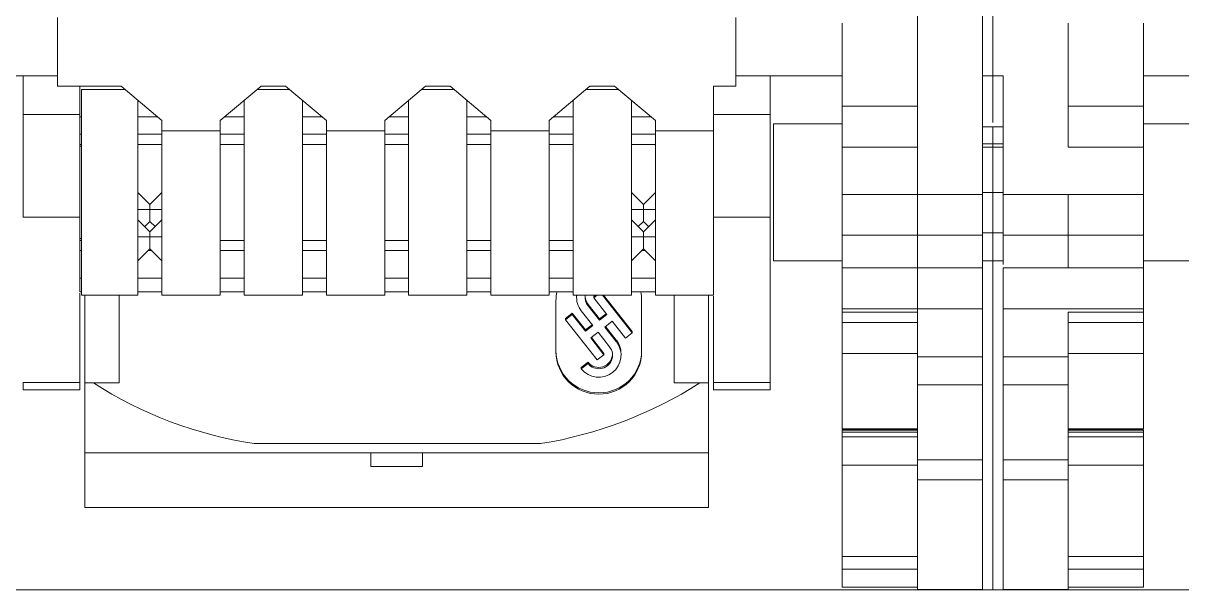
# Model space of a CAD drawing. Header units: millimetres. Extents: x 41350 to 54029, y 25852 to 34717.
# Drawn here: x 46988.52 to 47022.33, y 33420.9 to 33437.44 of the extents above; entities that cross this region are included whole.
import ezdxf

# ---------------------------------------------------------------- set-up
doc = ezdxf.new("R2010")
doc.units = ezdxf.units.MM
doc.set_wipeout_variables(frame=1)
doc.layers.add('! NO PLOT !', color=7, linetype='Continuous', true_color=0xff75dd, plot=False)
doc.layers.add('004-PI-DIN Šina', color=3, linetype='Continuous')
doc.layers.add('SI-ORMAR-Oprema', color=30, linetype='Continuous', lineweight=5)

# ---------------------------------------------------------------- blocks, each defined once
blk = doc.blocks.new('*U554')
at = {"layer": '004-PI-DIN Šina'}
for p, q in [((45.323, -67.987), (-241.3, -67.987)), ((-241.3, -68.487), (45.323, -68.487)), ((45.323, -68.535), (-241.3, -68.535)), ((45.323, -68.808), (-241.3, -68.808)), ((-241.3, -68.982), (45.323, -68.982)), ((45.323, -70.733), (-241.3, -70.733)), ((45.323, -70.842), (-241.3, -70.842)), ((45.323, -70.844), (-241.3, -70.844)), ((45.323, -70.878), (-241.3, -70.878)), ((45.323, -70.986), (-241.3, -70.986)), ((45.323, -70.987), (-241.3, -70.987)), ((45.323, -71.021), (-241.3, -71.021)), ((45.323, -71.129), (-241.3, -71.129)), ((45.323, -71.131), (-241.3, -71.131)), ((45.323, -71.165), (-241.3, -71.165)), ((45.323, -71.273), (-241.3, -71.273)), ((45.323, -71.274), (-241.3, -71.274)), ((45.323, -71.308), (-241.3, -71.308)), ((45.323, -71.416), (-241.3, -71.416)), ((45.323, -71.418), (-241.3, -71.418)), ((45.323, -71.452), (-241.3, -71.452)), ((45.323, -71.56), (-241.3, -71.56)), ((45.323, -71.562), (-241.3, -71.562)), ((45.323, -71.595), (-241.3, -71.595)), ((45.323, -71.703), (-241.3, -71.703)), ((45.323, -71.705), (-241.3, -71.705)), ((45.323, -71.739), (-241.3, -71.739)), ((45.323, -71.847), (-241.3, -71.847)), ((45.323, -71.849), (-241.3, -71.849)), ((45.323, -71.883), (-241.3, -71.883)), ((45.323, -72.107), (-241.3, -72.107)), ((45.323, -72.38), (-241.3, -72.38)), ((45.323, -72.492), (-241.3, -72.492)), ((45.323, -72.628), (-241.3, -72.628)), ((45.323, -73.62), (-241.3, -73.62))]:
    blk.add_line(p, q, dxfattribs=at)
blk = doc.blocks.new('6ES7522-1BL01-0AB0')
blk.add_wipeout([(-17.4, 69.029), (17.4, 69.029), (17.4, -77.971), (-17.4, -77.971)]).dxf.layer = 'SI-ORMAR-Oprema'
at = {"layer": 'SI-ORMAR-Oprema', "linetype": 'Continuous'}
for p, q in [((-17.4, -58.121), (-17.4, -62.971)), ((-15.2, -65.05), (-15.2, -61.432)), ((-13, -63.85), (-13, -61.432)), ((-17.4, -62.971), (-17.4, -64.333)), ((-17.1, -62.971), (-17.4, -62.971)), ((-17.1, -66.432), (-17.1, -62.971)), ((-9.9, -62.971), (-13, -62.971)), ((-13, -63.85), (-15.2, -63.85)), ((-13, -65.05), (-13, -63.85)), ((-17.1, -64.459), (-17.4, -64.459)), ((-11, -64.371), (-13, -64.371)), ((-17.1, -64.953), (-17.4, -64.953)), ((-13, -65.05), (-15.2, -65.05)), ((-13, -66.432), (-13, -65.05)), ((-17.1, -66.371), (-17.4, -66.371)), ((-13, -66.432), (-15.2, -66.432)), ((-13, -67.62), (-13, -66.432)), ((-17.4, -68.371), (-17.4, -67.553)), ((-17.1, -67.553), (-17.4, -67.553)), ((-13, -67.62), (-15.2, -67.62)), ((-13, -68.572), (-13, -67.62)), ((-17.4, -68.371), (-17.4, -77.971)), ((-17.4, -68.371), (-17.1, -68.371)), ((-17.1, -68.571), (-17.1, -69.771)), ((-13, -68.571), (-15.2, -68.571)), ((-13, -68.371), (-11, -68.371)), ((-13, -68.571), (-13, -69.771)), ((-17.1, -71.173), (-17.1, -69.771)), ((-13, -69.771), (-17.1, -69.771)), ((-15.2, -71.173), (-15.2, -69.871)), ((-13, -69.871), (-15.2, -69.871)), ((-13, -69.871), (-13, -69.771)), ((-13, -70.171), (-13, -69.871)), ((-13, -70.171), (-15.2, -70.171)), ((-13, -71.07), (-13, -70.171)), ((-17.1, -71.989), (-17.1, -71.173)), ((-15.2, -71.173), (-17.1, -71.173)), ((-13, -71.07), (-15.2, -71.07)), ((-15.2, -71.989), (-15.2, -71.173)), ((-13, -73.271), (-13, -71.07)), ((-17.1, -71.989), (-17.1, -74.176)), ((-15.2, -71.989), (-17.1, -71.989)), ((-15.2, -71.989), (-15.2, -74.176)), ((-15.2, -73.271), (-13, -73.271)), ((-13, -73.3), (-15.2, -73.3)), ((-13, -73.307), (-15.2, -73.307)), ((-13, -73.371), (-15.2, -73.371)), ((-13, -73.307), (-13, -73.3)), ((-13, -73.371), (-13, -73.307)), ((-13, -73.371), (-13, -73.509)), ((-13, -73.509), (-15.2, -73.509)), ((-13, -73.509), (-13, -74.333)), ((-17.1, -74.763), (-17.1, -74.176)), ((-15.2, -74.176), (-17.1, -74.176)), ((-15.2, -74.763), (-15.2, -74.176)), ((-13, -74.333), (-15.2, -74.333)), ((-13, -74.333), (-13, -76.998)), ((-15.2, -74.763), (-17.1, -74.763)), ((-13, -76.998), (-15.2, -76.998)), ((-13, -76.998), (-13, -77.365)), ((-15.2, -77.365), (-15.2, -77.896)), ((-13, -77.365), (-15.2, -77.365)), ((-13, -77.365), (-13, -77.896)), ((-15.459, -77.971), (-17.4, -77.971)), ((-17.1, -77.96), (-15.2, -77.96)), ((-15.2, -77.96), (-17.1, -77.96)), ((15.801, -77.971), (-15.459, -77.971)), ((-15.2, -77.896), (-13, -77.896)), ((-13, -77.896), (-15.2, -77.896)), ((-13, -77.896), (-13, -77.896))]:
    blk.add_line(p, q, dxfattribs=at)
for points, degree in [([(-17.4, -64.459), (-17.4, -64.459), (-17.4, -64.623), (-17.4, -64.953)], 3), ([(-17.4, -64.953), (-17.4, -64.985), (-17.4, -65.018), (-17.4, -65.052)], 3), ([(-17.1, -65.055), (-17.4, -65.055)], 1), ([(-17.1, -67.62), (-17.1, -67.197), (-17.1, -66.786), (-17.1, -66.432)], 3), ([(-15.2, -66.432), (-17.1, -66.432)], 1), ([(-15.2, -66.998), (-15.2, -66.799), (-15.2, -66.609), (-15.2, -66.432)], 3), ([(-15.2, -67.462), (-15.2, -67.304), (-15.2, -67.149), (-15.2, -66.998)], 3), ([(-17.1, -68.475), (-17.1, -68.184), (-17.1, -67.888), (-17.1, -67.62)], 3), ([(-15.2, -67.62), (-17.1, -67.62)], 1), ([(-15.2, -67.62), (-15.2, -67.567), (-15.2, -67.514), (-15.2, -67.462)], 3), ([(-15.2, -68.575), (-15.2, -68.251), (-15.2, -67.919), (-15.2, -67.62)], 3), ([(-15.2, -68.571), (-15.833, -68.571), (-16.467, -68.571), (-17.1, -68.571)], 3), ([(-17.1, -77.96), (-17.1, -77.919), (-17.1, -77.628), (-17.1, -76.563), (-17.1, -75.433), (-17.1, -74.763)], 3), ([(-15.2, -77.96), (-15.2, -77.948), (-15.2, -77.926), (-15.2, -77.896)], 3)]:
    blk.add_open_spline(points, degree=degree, dxfattribs=at)
for points, knots in [([(-17.4, -65.055), (-17.4, -65.191), (-17.4, -65.348), (-17.4, -65.712), (-17.4, -65.928), (-17.4, -66.221), (-17.4, -66.296), (-17.4, -66.371)], [0, 0, 0, 0, 0.390088, 0.390088, 0.846458, 0.846458, 1, 1, 1, 1]), ([(-17.4, -66.371), (-17.4, -66.564), (-17.4, -66.76), (-17.4, -67.161), (-17.4, -67.369), (-17.4, -67.553)], [0, 0, 0, 0, 0.463629, 0.463629, 1, 1, 1, 1]), ([(-15.2, -77.365), (-15.2, -77.131), (-15.2, -76.453), (-15.2, -75.433), (-15.2, -74.763)], [0, 0, 0, 0, 0.445928, 1, 1, 1, 1])]:
    blk.add_open_spline(points, degree=3, knots=knots, dxfattribs=at)
blk = doc.blocks.new('6ES7521-1BL00-0AB0')
blk.add_wipeout([(-17.4, 69.029), (17.4, 69.029), (17.4, -77.971), (-17.4, -77.971)]).dxf.layer = 'SI-ORMAR-Oprema'
blk.add_wipeout([(-17.4, 69.029), (17.4, 69.029), (17.4, -77.971), (-17.4, -77.971)]).dxf.layer = 'SI-ORMAR-Oprema'
at = {"layer": 'SI-ORMAR-Oprema'}
for p, q in [((15.2, -10.221), (15.2, -74.176)), ((17.1, -10.221), (17.1, -74.176)), ((17.4, -58.121), (17.4, -62.971)), ((-9.9, -63.271), (-9.9, -61.263)), ((9.9, -63.271), (9.9, -61.263)), ((13, -63.85), (13, -61.432)), ((15.2, -65.05), (15.2, -61.432)), ((-9.9, -62.971), (-13, -62.971)), ((-10.9, -62.971), (-10.9, -64.1)), ((9.9, -62.971), (13, -62.971)), ((10.9, -62.971), (10.9, -64.1)), ((17.1, -66.432), (17.1, -62.971)), ((17.4, -62.971), (17.1, -62.971)), ((17.4, -62.971), (17.4, -64.333)), ((-9.9, -63.271), (-8.042, -63.271)), ((-9.25, -63.271), (-9.25, -64.167)), ((-9.2, -69.371), (-9.2, -63.371)), ((-7.923, -63.371), (-9.2, -63.371)), ((-8.042, -63.271), (-6.85, -64.271)), ((-5.15, -64.271), (-3.958, -63.271)), ((-3.123, -63.371), (-4.077, -63.371)), ((-3.958, -63.271), (-3.242, -63.271)), ((-3.242, -63.271), (-2.05, -64.271)), ((-0.35, -64.271), (0.842, -63.271)), ((1.677, -63.371), (0.723, -63.371)), ((0.842, -63.271), (1.558, -63.271)), ((1.558, -63.271), (2.75, -64.271)), ((4.45, -64.271), (5.642, -63.271)), ((6.477, -63.371), (5.523, -63.371)), ((5.642, -63.271), (6.358, -63.271)), ((6.358, -63.271), (7.55, -64.271)), ((9.25, -63.271), (9.25, -64.571)), ((9.9, -63.271), (9.25, -63.271)), ((-7.55, -69.371), (-7.55, -63.684)), ((-4.45, -69.371), (-4.45, -63.684)), ((-2.75, -69.371), (-2.75, -63.684)), ((0.35, -69.371), (0.35, -63.684)), ((2.05, -69.371), (2.05, -63.684)), ((5.15, -69.371), (5.15, -63.684)), ((6.85, -69.371), (6.85, -63.684)), ((13, -65.05), (13, -63.85)), ((15.2, -63.85), (13, -63.85)), ((-10.9, -64.1), (-10.9, -67.096)), ((-9.25, -64.1), (-10.9, -64.1)), ((-9.25, -64.671), (-9.25, -64.167)), ((-9.2, -64.167), (-9.25, -64.167)), ((-6.974, -64.167), (-7.55, -64.167)), ((-4.45, -64.167), (-5.026, -64.167)), ((-2.174, -64.167), (-2.75, -64.167)), ((0.35, -64.167), (-0.226, -64.167)), ((2.626, -64.167), (2.05, -64.167)), ((5.15, -64.167), (4.574, -64.167)), ((7.426, -64.167), (6.85, -64.167)), ((9.25, -64.1), (10.9, -64.1)), ((10.9, -64.1), (10.9, -67.096)), ((-6.85, -64.271), (-6.85, -64.571)), ((-6.85, -69.371), (-6.85, -64.571)), ((-5.15, -64.571), (-6.85, -64.571)), ((-5.15, -64.571), (-5.15, -64.271)), ((-5.15, -69.371), (-5.15, -64.571)), ((-2.05, -64.271), (-2.05, -64.571)), ((-2.05, -69.371), (-2.05, -64.571)), ((-0.35, -64.571), (-2.05, -64.571)), ((-0.35, -64.571), (-0.35, -64.271)), ((-0.35, -69.371), (-0.35, -64.571)), ((2.75, -64.271), (2.75, -64.571)), ((2.75, -69.371), (2.75, -64.571)), ((4.45, -64.571), (2.75, -64.571)), ((4.45, -64.571), (4.45, -64.271)), ((4.45, -69.371), (4.45, -64.571)), ((7.55, -64.271), (7.55, -64.571)), ((7.55, -69.371), (7.55, -64.571)), ((9.25, -64.571), (7.55, -64.571)), ((9.25, -69.371), (9.25, -64.571)), ((11, -64.371), (11, -67.786)), ((13, -64.371), (11, -64.371)), ((17.4, -64.459), (17.1, -64.459)), ((-9.25, -64.971), (-9.25, -64.671)), ((-9.2, -64.671), (-9.25, -64.671)), ((-6.85, -64.671), (-7.55, -64.671)), ((-4.45, -64.671), (-5.15, -64.671)), ((-2.05, -64.671), (-2.75, -64.671)), ((0.35, -64.671), (-0.35, -64.671)), ((2.75, -64.671), (2.05, -64.671)), ((5.15, -64.671), (4.45, -64.671)), ((7.55, -64.671), (6.85, -64.671)), ((-9.25, -64.971), (-9.25, -65.021)), ((-9.25, -64.971), (-9.2, -64.971)), ((-9.25, -65.021), (-9.25, -67.721)), ((-9.2, -65.021), (-9.25, -65.021)), ((-7.55, -64.971), (-6.85, -64.971)), ((-5.15, -64.971), (-4.45, -64.971)), ((-2.75, -64.971), (-2.05, -64.971)), ((-0.35, -64.971), (0.35, -64.971)), ((2.05, -64.971), (2.75, -64.971)), ((4.45, -64.971), (5.15, -64.971)), ((6.85, -64.971), (7.55, -64.971)), ((13, -66.432), (13, -65.05)), ((13, -65.05), (15.2, -65.05)), ((17.1, -64.953), (17.4, -64.953)), ((-7.2, -66.721), (-7.55, -66.371)), ((-7.2, -66.721), (-6.85, -66.371)), ((7.2, -66.721), (6.85, -66.371)), ((7.2, -66.721), (7.55, -66.371)), ((13, -67.62), (13, -66.432)), ((13, -66.432), (15.2, -66.432)), ((17.1, -66.371), (17.4, -66.371)), ((-7.2, -66.871), (-7.55, -66.871)), ((-7.2, -66.871), (-7.2, -66.721)), ((-7.2, -66.871), (-7.2, -67.221)), ((-7.2, -66.871), (-6.85, -66.871)), ((7.2, -66.871), (6.85, -66.871)), ((7.2, -66.871), (7.2, -66.721)), ((7.2, -66.871), (7.2, -67.221)), ((7.2, -66.871), (7.55, -66.871)), ((-9.25, -67.096), (-10.9, -67.096)), ((-7.2, -67.521), (-7.55, -67.171)), ((-7.35, -67.371), (-7.2, -67.221)), ((-7.2, -67.521), (-6.85, -67.171)), ((-7.2, -67.221), (-7.05, -67.371)), ((7.2, -67.521), (6.85, -67.171)), ((7.05, -67.371), (7.2, -67.221)), ((7.2, -67.521), (7.55, -67.171)), ((7.2, -67.221), (7.35, -67.371)), ((9.25, -67.096), (10.9, -67.096)), ((-7.2, -67.521), (-7.2, -67.671)), ((7.2, -67.521), (7.2, -67.671)), ((13, -68.572), (13, -67.62)), ((13, -67.62), (15.2, -67.62)), ((17.1, -67.553), (17.4, -67.553)), ((17.4, -68.371), (17.4, -67.553)), ((-9.25, -67.721), (-9.25, -67.771)), ((-9.25, -67.721), (-9.2, -67.721)), ((-9.25, -68.071), (-9.25, -67.771)), ((-9.25, -67.771), (-9.2, -67.771)), ((-7.2, -67.671), (-7.55, -67.671)), ((-7.2, -67.671), (-7.2, -68.021)), ((-7.2, -67.671), (-6.85, -67.671)), ((-5.15, -67.771), (-4.45, -67.771)), ((-2.75, -67.771), (-2.05, -67.771)), ((-0.35, -67.771), (0.35, -67.771)), ((2.05, -67.771), (2.75, -67.771)), ((4.45, -67.771), (5.15, -67.771)), ((7.2, -67.671), (6.85, -67.671)), ((7.2, -67.671), (7.2, -68.021)), ((7.2, -67.671), (7.55, -67.671)), ((11, -67.786), (11, -68.371)), ((-9.25, -68.871), (-9.25, -68.071)), ((-9.2, -68.071), (-9.25, -68.071)), ((-7.55, -68.371), (-7.2, -68.021)), ((-7.15, -68.071), (-7.25, -68.071)), ((-7.2, -68.021), (-6.85, -68.371)), ((-4.45, -68.071), (-5.15, -68.071)), ((-2.05, -68.071), (-2.75, -68.071)), ((0.35, -68.071), (-0.35, -68.071)), ((2.75, -68.071), (2.05, -68.071)), ((5.15, -68.071), (4.45, -68.071)), ((6.85, -68.371), (7.2, -68.021)), ((7.25, -68.071), (7.15, -68.071)), ((7.2, -68.021), (7.55, -68.371)), ((11, -68.371), (13, -68.371)), ((13, -68.571), (13, -69.771)), ((13, -68.571), (15.2, -68.571)), ((17.1, -68.371), (17.4, -68.371)), ((17.1, -68.571), (17.1, -69.771)), ((17.4, -68.371), (17.4, -77.971)), ((-9.25, -69.271), (-9.25, -68.871)), ((-9.2, -68.871), (-9.25, -68.871)), ((-6.85, -68.871), (-7.55, -68.871)), ((-4.45, -68.871), (-5.15, -68.871)), ((-2.05, -68.871), (-2.75, -68.871)), ((0.35, -68.871), (-0.35, -68.871)), ((2.75, -68.871), (2.05, -68.871)), ((5.15, -68.871), (4.45, -68.871)), ((7.55, -68.871), (6.85, -68.871)), ((-9.2, -69.271), (-9.25, -69.271)), ((-6.85, -69.271), (-7.55, -69.271)), ((-4.45, -69.271), (-5.15, -69.271)), ((-2.05, -69.271), (-2.75, -69.271)), ((0.35, -69.271), (-0.35, -69.271)), ((2.75, -69.271), (2.05, -69.271)), ((5.15, -69.271), (4.45, -69.271)), ((7.55, -69.271), (6.85, -69.271)), ((-9.2, -69.371), (-7.55, -69.371)), ((-9.1, -71.931), (-9.1, -69.372)), ((-8.1, -71.931), (-8.1, -69.372)), ((-6.85, -69.371), (-5.15, -69.371)), ((-4.45, -69.371), (-2.75, -69.371)), ((-2.05, -69.371), (-0.35, -69.371)), ((0.35, -69.371), (2.05, -69.371)), ((2.75, -69.371), (4.45, -69.371)), ((4.65, -69.535), (4.65, -71.022)), ((5.15, -69.371), (6.85, -69.371)), ((5.251, -69.396), (5.251, -69.435)), ((5.922, -70.066), (5.586, -69.639)), ((5.586, -69.639), (5.586, -69.679)), ((5.803, -69.371), (5.753, -69.41)), ((5.853, -69.371), (5.753, -69.449)), ((5.753, -69.41), (5.753, -69.449)), ((5.753, -69.449), (6.137, -69.938)), ((6.873, -70.469), (6.009, -69.371)), ((6.873, -70.429), (6.039, -69.371)), ((7.15, -71.022), (7.15, -69.535)), ((7.55, -69.371), (9.25, -69.371)), ((8.1, -69.372), (8.1, -71.931)), ((9.1, -71.931), (9.1, -69.372)), ((5.124, -69.897), (4.927, -70.05)), ((5.124, -69.936), (4.927, -70.089)), ((5.509, -70.386), (5.124, -69.897)), ((5.124, -69.897), (5.124, -69.936)), ((5.509, -70.425), (5.124, -69.936)), ((5.389, -69.831), (5.725, -70.257)), ((5.922, -70.105), (5.586, -69.679)), ((6.118, -69.913), (5.922, -70.066)), ((6.137, -69.938), (5.922, -70.105)), ((13, -69.871), (13, -69.771)), ((13, -69.771), (17.1, -69.771)), ((13, -70.171), (13, -69.871)), ((13, -69.871), (15.2, -69.871)), ((15.2, -71.173), (15.2, -69.871)), ((17.1, -71.173), (17.1, -69.771)), ((4.927, -70.05), (4.927, -70.089)), ((4.927, -70.089), (5.85, -71.261)), ((5.705, -70.233), (5.509, -70.386)), ((5.725, -70.257), (5.509, -70.425)), ((5.922, -70.066), (5.922, -70.105)), ((6.075, -70.3), (6.291, -70.133)), ((6.411, -70.726), (6.075, -70.3)), ((6.411, -70.687), (6.095, -70.285)), ((6.291, -70.133), (6.676, -70.621)), ((13, -71.07), (13, -70.171)), ((13, -70.171), (15.2, -70.171)), ((5.509, -70.386), (5.509, -70.425)), ((5.663, -70.62), (5.878, -70.453)), ((6.047, -71.108), (5.663, -70.62)), ((6.047, -71.069), (5.682, -70.605)), ((5.878, -70.453), (6.214, -70.879)), ((6.676, -70.621), (6.873, -70.469)), ((6.873, -70.429), (6.873, -70.469)), ((6.411, -70.687), (6.411, -70.726)), ((5.586, -71.327), (5.389, -71.48)), ((5.586, -71.327), (5.586, -71.366)), ((5.85, -71.261), (6.047, -71.108)), ((6.047, -71.069), (6.047, -71.108)), ((6.549, -71.123), (6.549, -71.083)), ((13, -73.271), (13, -71.07)), ((13, -71.07), (15.2, -71.07)), ((15.2, -71.989), (15.2, -71.173)), ((15.2, -71.173), (17.1, -71.173)), ((17.1, -71.989), (17.1, -71.173)), ((5.586, -71.366), (5.389, -71.519)), ((5.389, -71.48), (5.389, -71.519)), ((-10.9, -72.138), (-10.9, -71.921)), ((-9.25, -71.921), (-10.9, -71.921)), ((-9.25, -72.138), (-9.25, -71.921)), ((-9.1, -71.932), (-9.1, -71.931)), ((-9.1, -71.931), (-8.1, -71.931)), ((-9.1, -73.971), (-9.1, -71.932)), ((-9.1, -71.932), (-8.849, -71.932)), ((-8.849, -71.932), (-8.1, -71.932)), ((-8.1, -71.932), (-8.1, -71.931)), ((8.1, -71.931), (8.1, -71.932)), ((8.1, -71.931), (9.1, -71.931)), ((8.1, -71.932), (8.849, -71.932)), ((8.849, -71.932), (9.1, -71.932)), ((9.1, -71.932), (9.1, -71.931)), ((9.1, -73.971), (9.1, -71.932)), ((9.25, -72.138), (9.25, -71.921)), ((9.25, -71.921), (10.9, -71.921)), ((10.9, -72.138), (10.9, -71.921)), ((15.2, -71.989), (17.1, -71.989)), ((-10.9, -72.138), (-9.25, -72.138)), ((9.25, -72.138), (10.9, -72.138)), ((13, -73.271), (15.2, -73.271)), ((13, -73.307), (13, -73.3)), ((15.2, -73.3), (13, -73.3)), ((13, -73.371), (13, -73.307)), ((13, -73.307), (15.2, -73.307)), ((13, -73.371), (13, -73.509)), ((13, -73.371), (15.2, -73.371)), ((-4.156, -73.704), (4.199, -73.704)), ((13, -73.509), (13, -74.333)), ((13, -73.509), (15.2, -73.509)), ((-9.1, -75.571), (-9.1, -73.971)), ((-9.1, -73.971), (9.1, -73.971)), ((-0.75, -73.971), (-0.75, -74.376)), ((0.75, -73.971), (0.75, -74.376)), ((9.1, -75.571), (9.1, -73.971)), ((-0.75, -74.376), (0.75, -74.376)), ((13, -74.333), (13, -76.998)), ((13, -74.333), (15.2, -74.333)), ((15.2, -74.763), (15.2, -74.176)), ((15.2, -74.176), (17.1, -74.176)), ((17.1, -74.763), (17.1, -74.176)), ((15.2, -74.763), (17.1, -74.763)), ((-9.1, -75.571), (9.1, -75.571)), ((13, -76.998), (13, -77.365)), ((13, -76.998), (15.2, -76.998)), ((13, -77.365), (13, -77.896)), ((13, -77.365), (15.2, -77.365)), ((15.2, -77.365), (15.2, -77.896)), ((15.801, -77.971), (-15.459, -77.971)), ((13, -77.896), (13, -77.896)), ((13, -77.896), (15.2, -77.896)), ((13, -77.896), (15.2, -77.896)), ((15.2, -77.96), (17.1, -77.96)), ((15.2, -77.96), (17.1, -77.96)), ((17.4, -77.971), (15.801, -77.971))]:
    blk.add_line(p, q, dxfattribs=at)
for centre, major_axis, start_param, end_param in [((5.9, -69.535), (1.25, 0), 2.927081, 3.141593), ((5.9, -69.535), (1.25, 0), 0, 0.214512), ((5.9, -69.435), (0.649, 0), 3.042589, 3.804818), ((5.9, -69.396), (0.649, 0), 3.103604, 3.141549), ((5.9, -69.435), (-0.399, 0), 6.121742, 6.94641), ((5.9, -69.396), (-0.399, 0), 0.049486, 0.663225), ((5.9, -70.983), (1.25, 0), 3.141593, 6.283185), ((5.9, -71.123), (0.649, 0), 3.804818, 6.94641), ((5.9, -71.123), (-0.399, 0), 0.663225, 3.804818), ((5.9, -71.083), (0.649, 0), 6.283142, 6.94641), ((5.9, -71.022), (1.25, 0), 3.141593, 6.283185), ((5.9, -71.083), (-0.399, 0), 0.663225, 3.092069), ((-2.334, -61.967), (11.977, 0), 4.137237, 4.559632), ((2.262, -61.827), (12.135, 0), 4.872685, 5.28613)]:
    blk.add_ellipse(centre, major_axis=major_axis, ratio=0.991445, start_param=start_param, end_param=end_param, dxfattribs=at)
for points, degree in [([(17.4, -64.459), (17.4, -64.459), (17.4, -64.623), (17.4, -64.953)], 3), ([(17.1, -65.052), (17.4, -65.052)], 1), ([(17.4, -64.953), (17.4, -64.985), (17.4, -65.018), (17.4, -65.052)], 3), ([(15.2, -66.432), (17.1, -66.432)], 1), ([(15.2, -66.998), (15.2, -66.812), (15.2, -66.622), (15.2, -66.432)], 3), ([(17.1, -67.62), (17.1, -67.197), (17.1, -66.786), (17.1, -66.432)], 3), ([(15.2, -67.462), (15.2, -67.311), (15.2, -67.156), (15.2, -66.998)], 3), ([(15.2, -67.62), (15.2, -67.568), (15.2, -67.515), (15.2, -67.462)], 3), ([(15.2, -67.62), (17.1, -67.62)], 1), ([(17.1, -68.475), (17.1, -68.184), (17.1, -67.888), (17.1, -67.62)], 3), ([(15.2, -68.571), (17.1, -68.571)], 1), ([(17.1, -77.96), (17.1, -77.919), (17.1, -77.628), (17.1, -76.563), (17.1, -75.433), (17.1, -74.763)], 3), ([(15.2, -77.96), (15.2, -77.948), (15.2, -77.926), (15.2, -77.896)], 3)]:
    blk.add_open_spline(points, degree=degree, dxfattribs=at)
for points, knots in [([(17.4, -65.055), (17.4, -65.191), (17.4, -65.348), (17.4, -65.712), (17.4, -65.928), (17.4, -66.221), (17.4, -66.296), (17.4, -66.371)], [0, 0, 0, 0, 0.390088, 0.390088, 0.846458, 0.846458, 1, 1, 1, 1]), ([(17.4, -66.371), (17.4, -66.564), (17.4, -66.76), (17.4, -67.161), (17.4, -67.369), (17.4, -67.553)], [0, 0, 0, 0, 0.463629, 0.463629, 1, 1, 1, 1]), ([(10.9, -67.096), (10.9, -67.196), (10.9, -67.548), (10.9, -68.534), (10.9, -69.981), (10.9, -71.235), (10.9, -71.921)], [0, 0, 0, 0, 0.244152, 0.498495, 0.752867, 1, 1, 1, 1]), ([(15.2, -68.575), (15.2, -68.488), (15.2, -68.4), (15.2, -68.194), (15.2, -68.075), (15.2, -67.843), (15.2, -67.729), (15.2, -67.62)], [0, 0, 0, 0, 0.268438, 0.268438, 0.634219, 0.634219, 1, 1, 1, 1]), ([(-9.25, -69.316), (-9.25, -69.55), (-9.25, -70.313), (-9.25, -71.235), (-9.25, -71.921)], [0, 0, 0, 0, 0.329781, 1, 1, 1, 1]), ([(9.25, -69.404), (9.25, -69.613), (9.25, -70.351), (9.25, -71.235), (9.25, -71.921)], [0, 0, 0, 0, 0.300897, 1, 1, 1, 1]), ([(15.2, -77.365), (15.2, -77.131), (15.2, -76.453), (15.2, -75.433), (15.2, -74.763)], [0, 0, 0, 0, 0.445928, 1, 1, 1, 1])]:
    blk.add_open_spline(points, degree=3, knots=knots, dxfattribs=at)

msp = doc.modelspace()

# ---------------------------------------------------------------- block references
at = {"layer": '! NO PLOT !'}
msp.add_blockref('*U554', (47115.697, 33496.678), dxfattribs=at)

# ---------------------------------------------------------------- next in the draw order: block references
msp.add_blockref('6ES7522-1BL01-0AB0', (47034.22, 33498.868), dxfattribs=at)

# ---------------------------------------------------------------- next in the draw order: block references
msp.add_blockref('6ES7521-1BL00-0AB0', (46999.42, 33498.868), dxfattribs=at)

doc.saveas('drawing.dxf')
